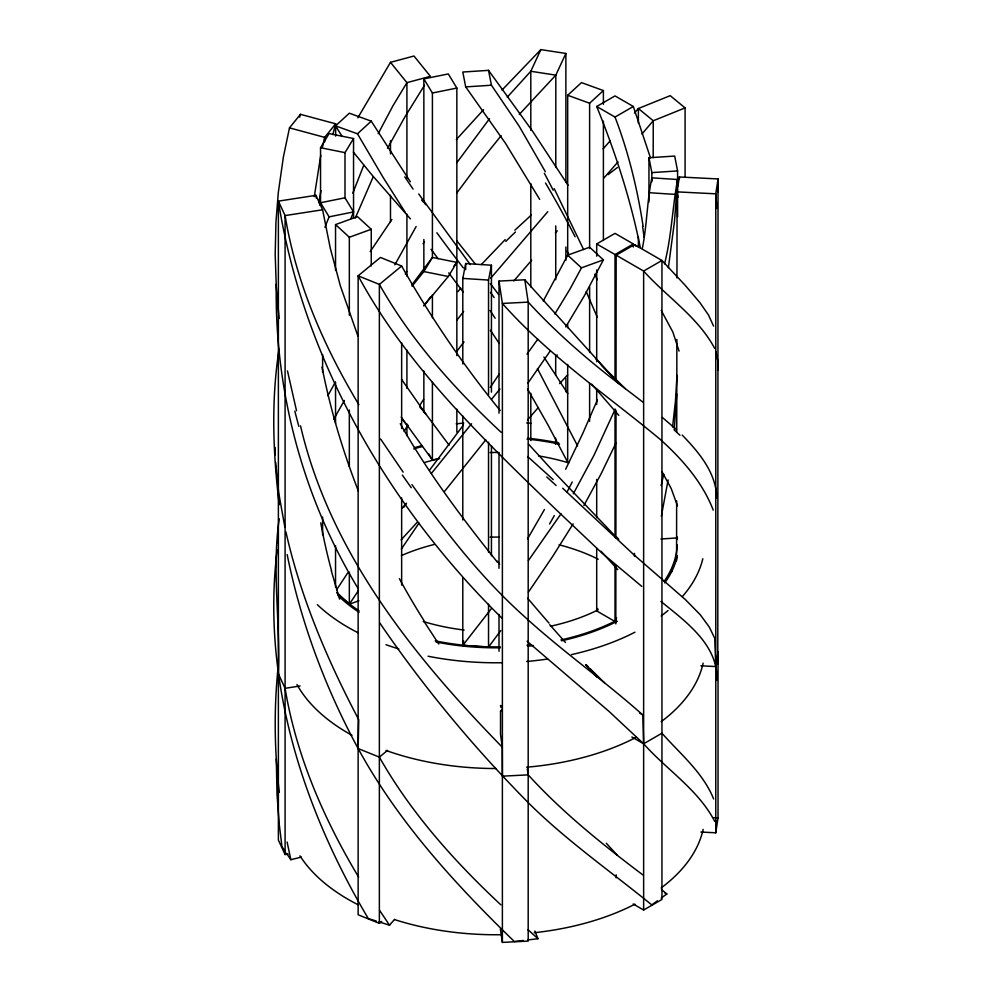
<?xml version="1.0" encoding="UTF-8"?>
<svg xmlns="http://www.w3.org/2000/svg" width="992" height="992" viewBox="0 0 992 992"><rect width="100%" height="100%" fill="white"/><g stroke="black" fill="none" stroke-linecap="round" stroke-linejoin="round"><path stroke-width="1.49" d="M288.089 854.087L285.088 854.546L285.088 215.586L278.38 201.14L315.915 195.337L322.611 209.783L330.286 248.223L340.38 285.944L357.901 336.015M401.648 266.03L379.366 284.406L379.366 923.366L358.137 914.785L358.137 275.826L380.432 257.449L401.648 266.03C430.429 316.832 463.314 365.304 500.216 410.564M499.001 651.26L499.001 614.395M499.001 568.317L499.001 453.121M499.001 413.18L499.001 281.083L524.805 279.781L618.624 383.532L643.002 402.194M555.644 444.366L555.656 438.204M555.681 375.137L555.694 355.136M555.731 279.756L555.756 225.903M555.78 167.45L555.818 75.144L565.874 53.469L540.863 49.6L502.014 90.061M615.821 623.906L615.871 565.527M615.896 537.875L616.02 410.353M616.044 381.164L616.156 255.192L634.483 244.615L661.949 260.474L685.274 285.411L700.017 302.758L708.474 314.997L713.595 326.095M638.389 123.293L638.389 108.512L670.22 95.654L685.075 107.905L685.075 177.332M616.156 255.192L643.634 271.052L643.634 910.024L633.169 903.972M653.195 157.678L653.244 120.764L638.389 108.512L634.446 113.026M676.953 277.946L677.077 191.878L679.334 176.973L718.034 178.932L715.778 193.824L715.778 832.796L700.898 832.04M676.556 560.765L676.643 500.824M676.742 431.656L676.866 339.438M276.272 284.307C274.486 390.898 302.92 497.711 358.323 588.864M276.297 758.979L277.028 794.691L279.248 824.03M716.943 680.487C718.344 644.713 685.683 621.662 660.982 601.462M716.708 498.133C716.385 473.01 698.852 452.178 682.198 435.079M716.931 208.494L715.778 193.824L677.077 191.878L677.958 197.371M677.015 375.298L675.44 401.202L672.576 426.957M651.719 180.482L651.856 177.841L677.586 179.515L674.51 221.204L668.372 267.716M676.693 394.047L674.337 428.941M651.856 177.841C646.958 201.202 647.044 225.308 642.283 248.744M677.586 179.515C672.415 207.464 671.596 236.158 664.541 263.847M279.223 518.853C271.634 570.474 280.5 622.232 278.38 673.866L278.38 840.1L285.088 854.546M717.724 370.152L717.898 361.348L715.864 351.54M278.256 665.979C273.78 707.99 274.338 750.485 279.273 792.434M277.177 549.89C261.243 678.999 302.783 808.381 368.28 918.53L376.253 921.022M314.29 196.614L320.788 155.161M277.946 543.318L278.281 540.702M279.074 349.209C271.039 400.718 272.974 453.108 279.26 504.68M717.786 664.045L718.034 178.932L717.65 192.225M700.898 665.806L715.778 666.562L718.034 651.67L718.034 817.892L715.778 832.796M318.928 202.864L320.949 190.464M668.112 479.942L661.342 516.237M462.793 364.039L462.793 278.405L465.694 263.55L491.437 265.224L491.437 392.138M488.535 394.766L488.535 280.079L491.437 265.224M463.661 640.931L462.793 645.395L488.535 647.069L500.762 630.614M322.512 146.928L324.694 137.367L335.643 123.814L300.427 114.328L289.478 127.881L283.365 157.108L278.306 192.572L275.937 222.307L275.193 254.436L276.284 286.514L279.124 318.482M663.809 474.188L661.081 485.572M332.841 134.577L335.643 123.814L335.656 136.115M299.671 117.192L300.427 114.328M319.709 205.096L320.54 202.74L344.993 197.805L353.549 211.916L350.796 218.798M352.817 193.167L363.729 165.354M324.917 227.242L329.096 216.851L320.54 202.74M355.31 218.042L373.091 177.097M616.553 617.706L615.015 621.513L596.7 610.936L597.692 608.505M597.42 399.888L582.738 433.529L565.676 469.204M614.73 410.192L593.91 455.44L573.289 493.842M616.032 442.878L601.226 473.556L583.904 505.511M540.863 49.6L530.807 71.263L507.247 97.204M378.188 133.684L392.882 105.921L406.918 82.658L430.392 76.334L413.974 56.011L390.488 62.335L357.839 117.812M543.269 301.047L567.684 255.18L589.62 247.219L603.396 259.879L584.524 295.467L565.738 326.938M327.806 395.734L335.284 382.292M333.734 419.232L344.41 400.458M603.396 259.879L581.461 267.84L570.065 288.957L554.85 313.98M387.525 148.23L404.649 117.354L424.477 85.275M394.841 264.827L416.144 226.523M544.459 509.516L527.496 538.966M405.306 274.077L406.757 271.486M404.128 431.495L407.886 425.022M573.153 523.838L552.569 556.562L528.376 592.212M320.54 204.278L320.54 147.709L329.096 133.585L353.549 138.533L353.549 218.042M344.993 198.512L344.993 152.644L353.549 138.533M412.04 286.229L423.857 271.56L432.413 257.449L456.853 262.384L448.297 276.495L423.696 305.92M336.672 589.694L347.746 572.868M423.063 243.846L424.44 241.614M419.579 405.728L423.584 399.379M370.214 251.608L391.877 219.468M561.063 513.757L528.438 560.492M403.682 507.445L406.472 503.204M499.05 374.257L490.259 387.426M401.351 549.06L418.984 523.131M550.287 350.87L527.719 383.445M456.828 162.7L489.515 118.718M537.8 339.202L527.037 354.07M411.854 284.915L432.413 257.449M358.447 590.562L349.333 604.227L336.61 592.546M456.729 193.093L479.57 162.477L501.146 135.693M424.278 305.474L430.565 296.844M429.586 470.134L463.4 425.072M457.076 351.019L464.008 341.856M485.795 439.816L444.54 491.387M456.717 320.391L463.636 311.438M491.387 608.617L462.793 645.395L462.793 578.113M453.778 266.29L456.853 262.384M499.918 388.988L491.561 399.292M471.584 423.733L431.408 473.395M457.92 291.636L460.821 288.139M490.693 278.256L547.77 211.693M641.96 133.982L653.244 120.764L685.075 107.905M527.546 419.976L538.284 407.526M513.806 280.947L531.65 260.239M378.907 921.853L389.521 925.189L394.618 919.299M618.053 161.882L603.768 178.151M405.592 504.172L402.02 508.264M610.378 140.604L603.124 148.874M555.384 232.996L557.268 230.851M519.275 114.44L555.818 75.144L530.807 71.263L530.807 130.361M456.32 139.599L483.563 109.703M481.318 264.604L505.188 239.618M401.078 539.908L417.037 522.462M559.612 383.594L567.622 374.889M514.873 230.206L531.328 215.041M341.732 135.792L335.544 125.86L349.333 113.2L371.256 121.148L410.328 181.747M335.544 125.86L357.48 133.808L371.256 121.148M567.684 255.824L567.684 95.269L581.461 82.609L603.396 90.557L603.396 104.321M589.62 248.484L589.62 103.23L603.396 90.557M287.159 554.578C300.824 622.331 325.277 687.803 358.137 748.551L379.366 757.132L387.574 750.361M379.366 923.366L381.709 921.432M617.483 167.437L608.084 174.642M657.411 900.798L651.781 904.902C610.675 871.447 567.027 840.968 529.207 803.644C474.201 748.005 423.832 687.518 379.725 622.877M661.168 898.07L666.835 893.978L661.466 889.539M640.386 248.025C630.689 199.516 615.3 152.272 596.7 106.491L615.015 95.914L633.33 106.491L650.467 157.852M596.7 106.491L615.015 117.056L633.33 106.491M596.7 256.184L596.7 243.958L615.015 233.38L633.33 243.958L633.33 247.008M596.7 243.958L615.015 254.535L633.33 243.958M631.867 736.982L643.634 743.789L661.949 733.212L661.949 260.474L643.634 271.052C666.934 297.017 698.046 317.093 714.662 348.39M643.634 910.024L661.949 899.446L661.949 733.212C680.276 753.994 703.117 772.656 713.632 798.982M335.544 270.456L335.544 224.589L357.48 216.628L371.256 229.288L371.256 265.992M335.544 224.589L349.333 237.249L371.256 229.288M358.918 600.755L349.333 604.227L349.333 572.124M286.428 853.219L290.842 859.717L301.295 857.1M423.857 201.215L423.857 78.889L448.297 73.941L456.853 88.065L456.853 355.657M423.857 78.889L432.413 93L456.853 88.065M329.096 216.851L353.549 211.916M439.605 458.527L432.413 459.978L401.227 417.136M322.611 209.783L285.088 215.586C296.162 282.931 323.814 346.506 358.881 404.674M502.15 618.376C388.38 506.515 303.341 359.823 278.38 201.14L278.38 673.866L285.088 688.312L300.092 685.993M523.206 940.453L514.315 941.507C454.782 883.822 398.077 821.748 358.137 748.551L358.757 719.708C327.422 660.188 300.712 597.692 285.907 531.886M527.645 939.932L538.011 938.73L534.824 931.042M568.019 185.206L532.704 131.415L488.535 70.358L462.793 72.032L465.694 86.899L505.523 143.356L539.673 199.38M465.694 86.899L491.437 85.225L519.089 126.071L545.302 171.653M648.954 202.083L648.954 157.74L674.696 156.066L677.586 170.934L677.586 186.223M648.954 157.74L651.856 172.608L677.586 170.934M660.932 539.003L677.586 537.912M643.002 875.018C602.442 844.428 562.501 812.535 528.19 774.864L502.386 776.166L502.299 747.212L500.526 734.526L500.538 710.818A6.473 3.745 0 0 0 501.902 709.664M500.365 928.996L502.386 942.4L528.19 941.098L528.19 302.126L524.805 279.781M713.57 817.668L718.034 817.892M648.954 192.696L674.696 194.37M462.793 278.405L488.535 280.079M320.54 147.709L344.993 152.644M423.857 271.56L448.297 276.495M289.478 127.881L324.694 137.367L324.694 141.794M567.684 95.269L589.62 103.23M665 893.197L666.835 893.978M639.518 712.888L642.866 715.009L643.634 743.789C666.847 769.891 698.455 789.843 714.761 821.45M641.812 586.421L601.698 552.829L555.83 509.404C482.558 438.489 407.104 366.556 358.137 275.826L379.366 284.406C411.035 340.368 454.348 388.752 501.233 432.376M642.866 715.009C604.24 680.611 561.72 650.851 523.627 615.834C480.723 577.282 445.16 531.501 411.928 484.592M662.42 417.496L676.494 429.635M527.099 641.229L609.038 711.413L643.634 743.789M538.011 938.73L527.893 929.628M527.645 456.556L553.226 479.607M567.684 255.18L581.461 267.84M562.675 488.225L633.603 554.516L685.36 599.577L700.327 614.829L709.243 627.006L714.699 638.166L715.778 666.562M500.898 904.878C454.212 861.242 411.01 812.956 379.366 757.132M601.313 365.081L625.332 388.703M586.061 664.665L588.231 666.798M590.401 668.93L604.463 682.781M634.483 244.615L635.959 246.19M502.299 747.212C413.404 656.109 330.026 552.556 300.514 425.853M601.003 551.217L617.768 569.631M595.932 358.93L618.624 383.532C586.396 358.856 555.681 332.06 528.19 302.126L502.386 303.44L499.001 281.083M606.286 843.237L617.334 855.29M421.6 200.037L423.671 202.331M615.821 536.746L553.61 471.646L528.451 444.044M424.365 203.1L425.754 204.65M565.452 642.469L549.68 624.625M591.691 384.152L618.797 415.388M419.641 406.819L421.687 409.15M422.369 409.932L425.779 413.862M410.452 218.91L372.223 175.274L353.313 152.049M402.38 419.566L408.096 426.448M456.915 240.932L475.577 264.331M390.488 62.335L406.918 82.658L406.918 178.684M497.438 562.241C462.098 518.246 428.16 472.862 400.26 423.708M449.116 445.21L425.159 413.118L401.537 379.304M490.358 283.588L498.53 294.413M448.756 272.899L463.289 292.206M470.332 264.641L418.698 193.948M438.055 258.676L431.111 249.314M490.494 292.33L494.115 297.55M403.161 472.142L380.556 438.96M285.324 851.595L281.976 846.734L279.36 825.121M543.914 357.058L567.746 393.588M389.521 925.189L379.601 910.371M490.346 330.15L499.187 343.43M438.762 644.019L423.559 620.694M405.282 212.437L382.912 177.072L357.48 133.808M661.267 310.459L672.861 332.06L679.061 351.094M661.962 471.622L671.224 488.572L677.499 505.883M428.519 453.567L432.413 459.978L432.413 381.994M527.484 388.876L548.03 425.01L567.684 462.247L567.684 364.386M358.608 877.052C323.752 818.933 296.186 755.507 285.088 688.312M537.441 368.615L577.58 445.916M554.193 188.666L583.631 249.587M567.114 251.063L568.714 254.324M586.235 291.636L597.271 317.217M594.778 274.139L597.234 279.744M358.434 491.201C342.786 450.951 330.336 409.436 322.028 367.052M615.015 117.056C628.506 152.247 637.447 189.063 643.114 226.288M713.236 510.124C702.423 482.025 681.901 458.788 659.717 438.972C606.496 394.754 548.526 355.62 502.386 303.44L502.386 942.4M715.765 824.079L716.323 825.852L716.075 820.62M339.611 599.143L331.316 570.884M296.521 410.738L287.469 370.896M290.842 859.717L287.122 842.034M284.828 526.95L278.591 492.23L275.64 462.297M488.535 70.358L491.437 85.225M527.298 768.899L528.19 774.864M315.915 195.337L316.312 198.09M679.334 176.973L679.508 178.833M275.305 454.832L275.044 447.38M677.586 189.286L677.586 216.802M651.856 172.608L651.856 181.784M638.389 237.038L638.389 247.38M634.483 553.375L634.483 556.326M616.156 874.857L616.156 877.833M615.015 254.535L615.015 379.911M615.015 408.964L615.015 537.416M615.015 564.932L615.015 621.513M603.396 121.148L603.396 240.411M596.7 269.948L596.7 361.696M596.7 389.224L596.7 404.513M596.7 479.434L596.7 517.663M596.7 548.241L596.7 610.936M589.62 286.713L589.62 352.47M589.62 383.048L589.62 421.278M567.684 324.632L567.684 327.695M565.874 53.469L565.874 181.995M565.874 246.996L565.874 260.288M565.874 378.473L565.874 391.766M530.807 183.545L530.807 286.948M530.807 393.316L530.807 440.584M491.437 445.656L491.437 555.756M488.535 442.172L488.535 552.259M488.535 604.252L488.535 647.069M465.694 263.55L465.694 269.663M462.793 416.032L462.793 520.006M456.853 409.175L456.853 432.103M432.413 93L432.413 258.143M432.413 294.835L432.413 317.775M423.857 239.444L423.857 270.022M423.857 370.946L423.857 412.226M406.918 214.136L406.918 276.185M406.918 350.052L406.918 388.455M406.918 423.906L406.918 435.736M401.648 342.848L401.648 428.532M401.648 497.959L401.648 585.119M390.488 140.628L390.488 153.921M390.488 195.288L390.488 221.873M349.333 237.249L349.333 315.233M349.333 410.031L349.333 466.612M335.544 382.081L335.544 423.373M335.544 545.699L335.544 586.979M322.611 354.553L322.611 372.285M322.611 517.055L322.611 534.787M703.142 829.374A208.841 120.578 0 0 1 661.168 887.939M634.942 904.183A208.841 120.578 0 0 1 534.242 932.716M502.138 934.7A208.841 120.578 0 0 1 394.63 919.609M358.261 904.84A208.841 120.578 0 0 1 299.981 855.836M703.142 663.14A208.841 120.578 0 0 1 661.168 721.705M636.207 737.292A208.841 120.578 0 0 1 526.665 767.213M495.963 768.527A208.841 120.578 0 0 1 386 750.46M351.962 735.27A208.841 120.578 0 0 1 296.968 684.53M501.791 709.726A5.952 3.435 0 0 1 500.538 711.227M500.538 706.812A5.952 3.435 0 0 1 501.431 707.656M298.828 426.312A609.286 427.18 74.6 0 1 294.822 411.122M423.844 620.322A522.325 322.239 73.4 0 1 399.392 578.696M500.439 705.473A6.473 3.745 0 0 1 501.295 706.056M331.588 570.809A522.325 491.672 -89.3 0 1 320.763 522.858M505.796 241.403A609.286 377.927 -71.6 0 1 515.443 231.992M555.607 356.76A522.325 123.157 -59.4 0 1 557.231 354.962M674.101 429.871A609.286 214.297 3.5 0 1 679.929 435.265M546.753 476.978A609.286 99.808 35.7 0 1 556.128 485.485M616.764 537.094A522.325 126.158 30.9 0 1 618.76 539.338M411.258 487.704A609.286 153.537 58.4 0 1 402.355 475.094M549.01 623.112A522.325 78.232 55.8 0 1 527.657 598.238M499.608 564.25A522.325 78.232 55.8 0 1 497.029 561.063M702.82 558.756A208.841 120.578 0 0 1 682.409 596.527M668.038 610.526A208.841 120.578 0 0 1 661.168 615.958M634.942 632.202A208.841 120.578 0 0 1 571.466 654.621M547.634 659.023A208.841 120.578 0 0 1 526.665 661.466M502.138 662.73A208.841 120.578 0 0 1 428.036 656.22M398.784 648.929A208.841 120.578 0 0 1 386 644.713M358.261 632.859A208.841 120.578 0 0 1 317.378 604.711M456.171 423.844A208.841 120.578 0 0 1 463.735 423.076M526.665 422.939A208.841 120.578 0 0 1 531.216 423.361M677.375 555.805A182.937 105.623 0 0 1 664.752 582.936M617.334 621.228A182.937 105.623 0 0 1 561.546 640.807M533.448 645.581A182.937 105.623 0 0 1 527.769 646.214M500.328 647.788A182.937 105.623 0 0 1 436.12 642.01M359.079 612.275A182.937 105.623 0 0 1 337.937 595.411M414.42 447.665A182.937 105.623 0 0 1 421.811 445.656M527.769 438.191A182.937 105.623 0 0 1 558.682 442.99M672.006 568.701A176.043 101.63 0 0 1 671.931 571.603M677.226 544.906A181.313 104.681 0 0 1 664.119 581.362M616.255 620.533A181.313 104.681 0 0 1 560.964 639.927M531.6 644.85A181.313 104.681 0 0 1 527.012 645.346M500.29 646.858A181.313 104.681 0 0 1 435.228 640.844M359.104 610.874A181.313 104.681 0 0 1 337.429 593.005M413.701 448.917A181.313 104.681 0 0 1 422.468 446.512M527.012 439.072A181.313 104.681 0 0 1 559.55 444.168M677.04 536.796A181.313 104.681 0 0 1 677.226 539.499M598.201 609.782A155.409 89.726 0 0 1 550.473 626.237M464.12 630.032A155.409 89.726 0 0 1 423.237 621.5M424.588 462.495A155.409 89.726 0 0 1 438.551 458.825M490.122 452.538A155.409 89.726 0 0 1 498.889 452.488M538.569 455.911A155.409 89.726 0 0 1 568.701 462.904M572.223 481.976A499.559 198.623 -71.9 0 1 567.102 491.908M554.292 515.604A499.559 198.623 -71.9 0 1 549.556 523.999M463.388 267.952A518.952 97.303 44.1 0 1 436.889 232.76M490.023 310.384A499.559 228.842 74.2 0 1 495.144 318.271M413.069 189.075A626.051 80.451 48.4 0 1 404.761 176.836M545.538 183.061A518.952 218.674 72.4 0 1 575.112 236.803M544.348 173.265A626.051 309.12 75.4 0 1 553.176 190.204M642.58 226.399A626.051 592.187 -71.9 0 1 644.118 237.249M401.4 555.594A155.409 89.726 0 0 1 434.236 544.459M490.122 537.143A155.409 89.726 0 0 1 498.889 537.094M559.091 544.806A155.409 89.726 0 0 1 598.201 559.215M596.961 676.78L585.751 664.789L596.961 676.78"/></g></svg>
